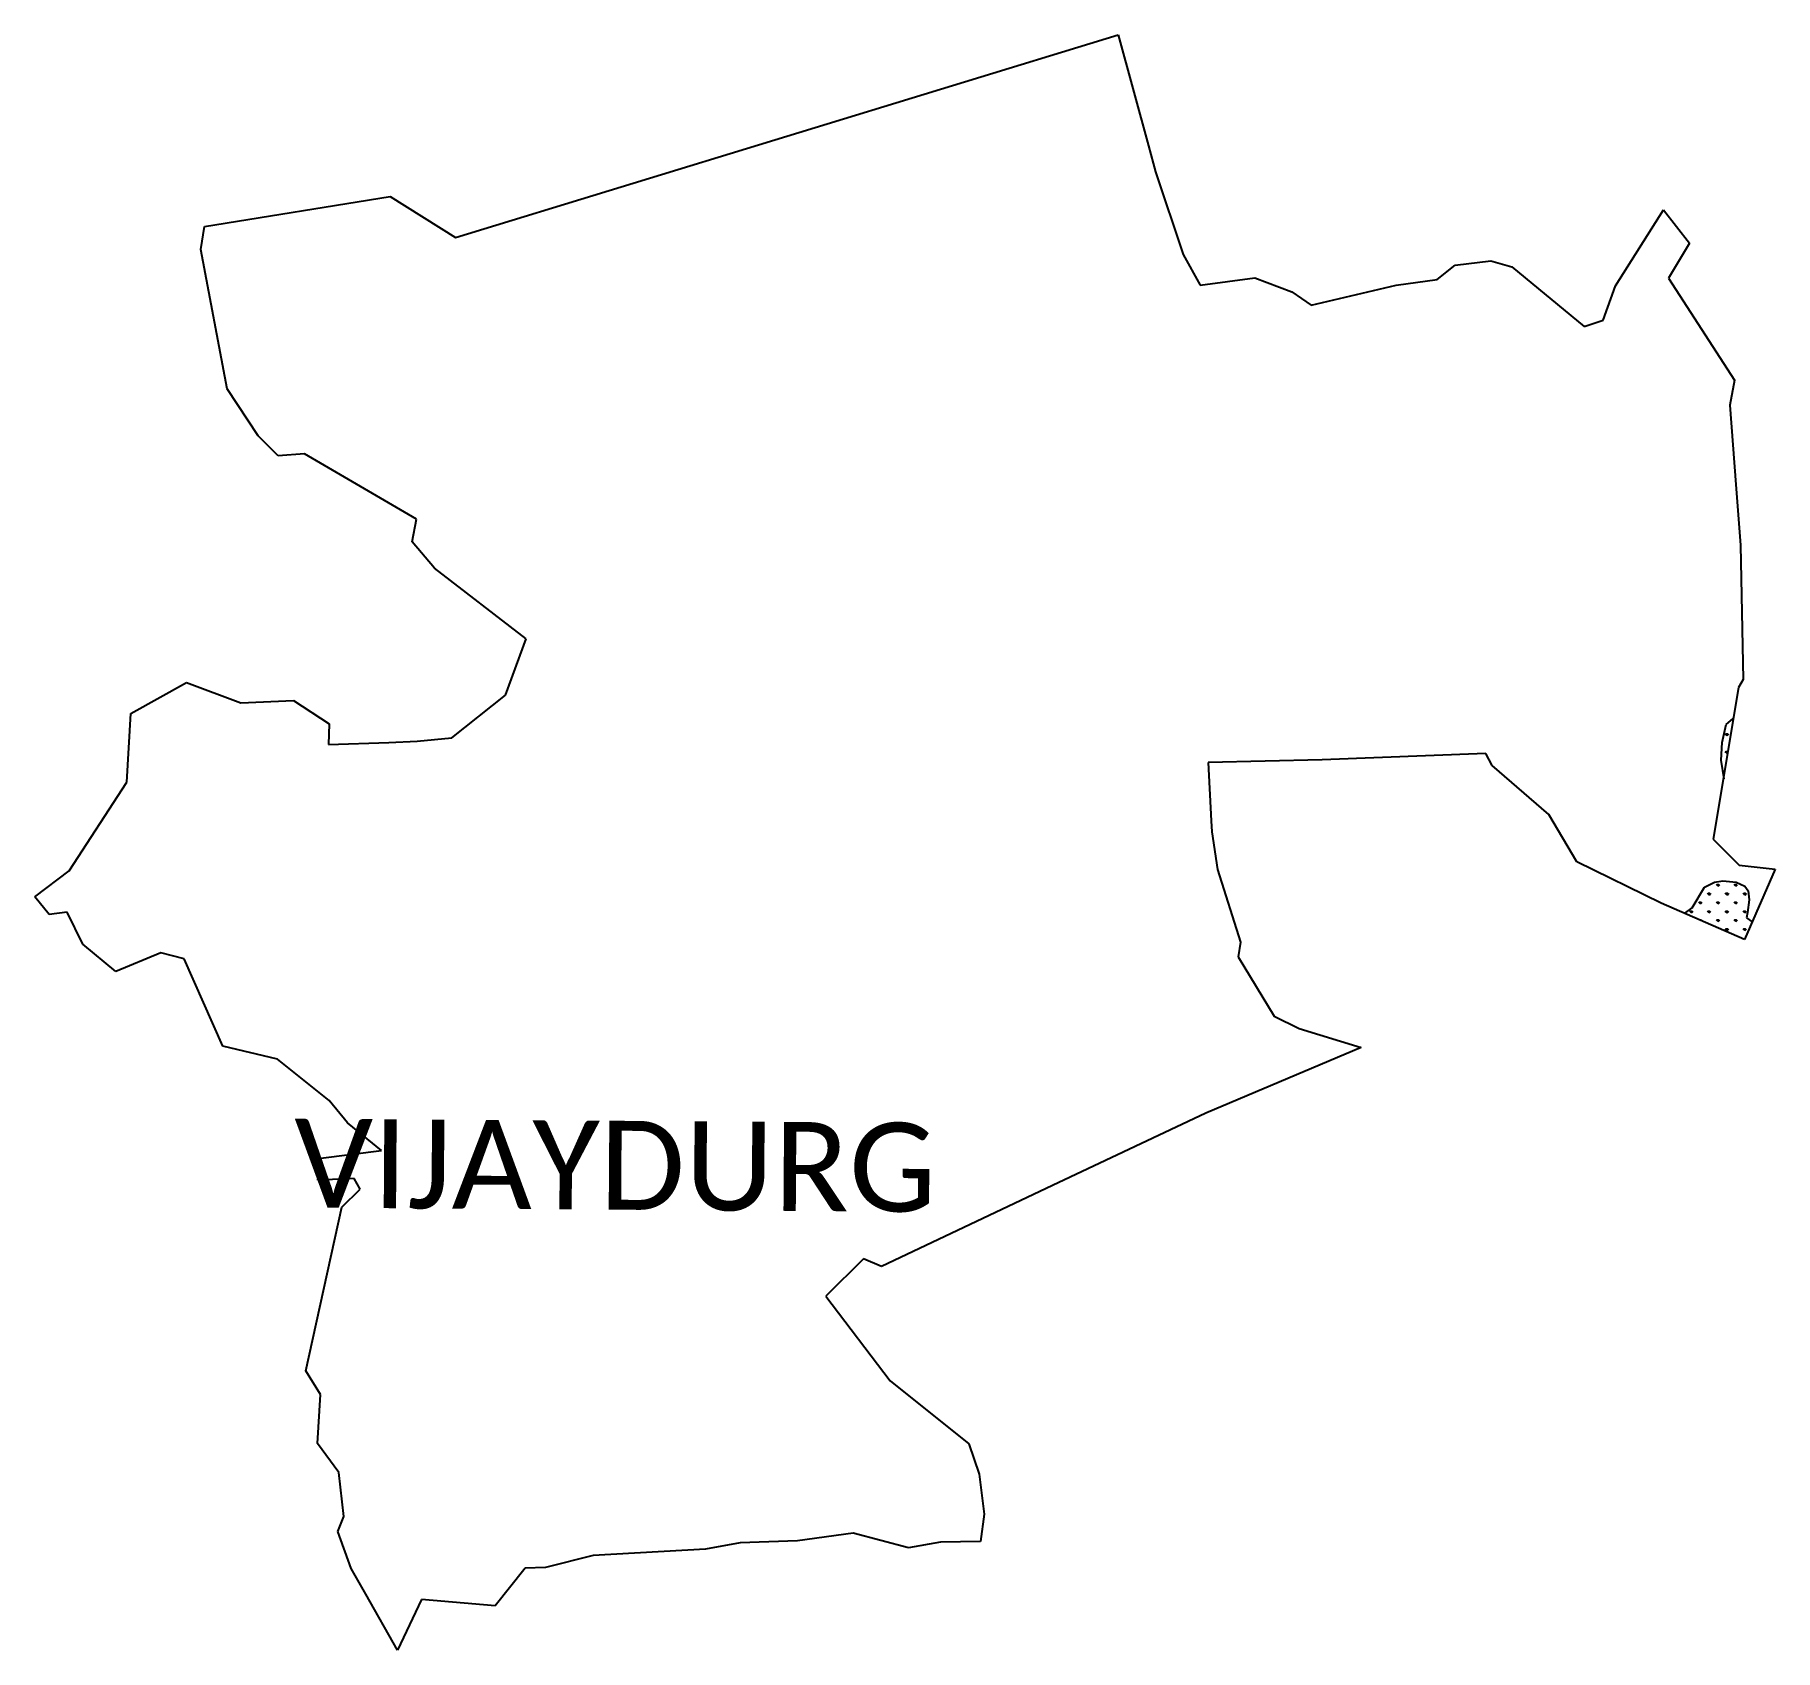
# Model space of a CAD drawing. Header units: metres. Extents: x 321187 to 324716, y 1829363 to 1832639.
import ezdxf

# ---------------------------------------------------------------- set-up
doc = ezdxf.new("R2010")
doc.units = ezdxf.units.M
doc.layers.add('MANGROOVES', color=112, linetype='Continuous')
doc.layers.add('VILLAGE NAME', color=250, linetype='Continuous')
doc.styles.add('MtXpl_Calibri', font='calibri.ttf')

msp = doc.modelspace()

# ---------------------------------------------------------------- linework, layer by layer
at = {"color": 3}
for p, q in [((322039.7, 1832228.2), (323383.6, 1832639.1)), ((323383.6, 1832639.1), (323445.1, 1832414.2)), ((323445.1, 1832414.2), (323459.6, 1832361.3)), ((323459.6, 1832361.3), (323515.2, 1832193.6)), ((321531.2, 1832250.6), (321907.8, 1832310.9)), ((321907.8, 1832310.9), (322039.7, 1832228.2)), ((324392.2, 1832129.7), (324489.3, 1832284.1)), ((324489.3, 1832284.1), (324542.3, 1832216.3)), ((321523.4, 1832204), (321531.2, 1832250.6)), ((321577.2, 1831921.1), (321523.4, 1832204)), ((323515.2, 1832193.6), (323549.7, 1832131.4)), ((324542.3, 1832216.3), (324500, 1832145.6)), ((324030.6, 1832142.8), (324067, 1832171.9)), ((324067, 1832171.9), (324139.1, 1832180.4)), ((324139.1, 1832180.4), (324181.7, 1832168.4)), ((324181.7, 1832168.4), (324328.4, 1832047.7)), ((323549.7, 1832131.4), (323661.1, 1832146.5)), ((323661.1, 1832146.5), (323735.8, 1832117.7)), ((323735.8, 1832117.7), (323775.1, 1832090.7)), ((323775.1, 1832090.7), (323947.4, 1832131.4)), ((323947.4, 1832131.4), (324030.6, 1832142.8)), ((324367.5, 1832060.5), (324392.2, 1832129.7)), ((324500, 1832145.6), (324633.4, 1831938.6)), ((324328.4, 1832047.7), (324367.5, 1832060.5)), ((324633.4, 1831938.6), (324623.7, 1831888.2)), ((321639.6, 1831825.8), (321577.2, 1831921.1)), ((324623.7, 1831888.2), (324636.3, 1831726.9)), ((321680.3, 1831785.4), (321639.6, 1831825.8)), ((321734.1, 1831789.5), (321680.3, 1831785.4)), ((321961.1, 1831657), (321734.1, 1831789.5)), ((324636.3, 1831726.9), (324646, 1831604.2)), ((321951.9, 1831610.9), (321961.1, 1831657)), ((321997.2, 1831557.5), (321951.9, 1831610.9)), ((324646, 1831604.2), (324651.3, 1831331.9)), ((322183.6, 1831413.9), (321997.2, 1831557.5)), ((322141.1, 1831299.8), (322183.6, 1831413.9)), ((321381.7, 1831262.8), (321494.5, 1831325.7)), ((321494.5, 1831325.7), (321604.9, 1831284.6)), ((324641.7, 1831315.4), (324590.1, 1831008.1)), ((324651.3, 1831331.9), (324641.7, 1831315.4)), ((321604.9, 1831284.6), (321711.8, 1831289.3)), ((321711.8, 1831289.3), (321783.9, 1831242)), ((322032.3, 1831213.2), (322141.1, 1831299.8)), ((321373.8, 1831123.6), (321381.7, 1831262.8)), ((321783.9, 1831242), (321782.6, 1831199.7)), ((321782.6, 1831199.7), (321904.9, 1831203.9)), ((321904.9, 1831203.9), (321962.4, 1831206.4)), ((321962.4, 1831206.4), (322032.3, 1831213.2)), ((323797.2, 1831168.8), (323566.5, 1831163.5)), ((323566.5, 1831163.5), (323572.6, 1831044.8)), ((324129.6, 1831181.4), (323797.2, 1831168.8)), ((324141.8, 1831157.2), (324129.6, 1831181.4)), ((324257.3, 1831058), (324141.8, 1831157.2)), ((321256.7, 1830943.8), (321373.8, 1831123.6)), ((324314, 1830961.8), (324257.3, 1831058)), ((323572.6, 1831044.8), (323573.7, 1831022.7)), ((323573.7, 1831022.7), (323585.2, 1830946.5)), ((324590.1, 1831008.1), (324642.9, 1830955.2)), ((324484.9, 1830877.8), (324314, 1830961.8)), ((324642.9, 1830955.2), (324716, 1830947.3)), ((321186.9, 1830891.1), (321256.7, 1830943.8)), ((323585.2, 1830946.5), (323631.8, 1830798.9)), ((324716, 1830947.3), (324653.5, 1830804.5)), ((321216.2, 1830855.2), (321186.9, 1830891.1)), ((321252.7, 1830859.8), (321216.2, 1830855.2)), ((321284.1, 1830794.7), (321252.7, 1830859.8)), ((324653.5, 1830804.5), (324484.9, 1830877.8)), ((321351.4, 1830739.5), (321284.1, 1830794.7)), ((321442.8, 1830777.1), (321351.4, 1830739.5)), ((321489.7, 1830765.5), (321442.8, 1830777.1)), ((323631.8, 1830798.9), (323627.2, 1830769)), ((321568.3, 1830588.2), (321489.7, 1830765.5)), ((323627.2, 1830769), (323700.2, 1830648.9)), ((323700.2, 1830648.9), (323750.6, 1830623.7)), ((323750.6, 1830623.7), (323876.4, 1830585.5)), ((321679.4, 1830561.9), (321568.3, 1830588.2)), ((321784.1, 1830478.1), (321679.4, 1830561.9)), ((323876.4, 1830585.5), (323561.8, 1830451.9)), ((321821.2, 1830432.9), (321784.1, 1830478.1)), ((321890, 1830376.3), (321821.2, 1830432.9)), ((323561.8, 1830451.9), (323250.9, 1830305.3)), ((321760.7, 1830316.3), (321766.8, 1830361.2)), ((321766.8, 1830361.2), (321890, 1830376.3)), ((321834.7, 1830320), (321760.7, 1830316.3)), ((321846.7, 1830298.1), (321834.7, 1830320)), ((321809.5, 1830261.8), (321846.7, 1830298.1)), ((323250.9, 1830305.3), (322903.6, 1830141.5)), ((321736.2, 1829929.4), (321809.5, 1830261.8)), ((322867.5, 1830157), (322791.2, 1830081.1)), ((322903.6, 1830141.5), (322867.5, 1830157)), ((322791.2, 1830081.1), (322921.1, 1829909)), ((321766.5, 1829881.3), (321736.2, 1829929.4)), ((322921.1, 1829909), (323080.8, 1829781.7)), ((321760.2, 1829782.3), (321766.5, 1829881.3)), ((321803.6, 1829723.4), (321760.2, 1829782.3)), ((323080.8, 1829781.7), (323101.8, 1829720)), ((321813.5, 1829634.3), (321803.6, 1829723.4)), ((323101.8, 1829720), (323112.3, 1829638.8)), ((321801.1, 1829603.8), (321813.5, 1829634.3)), ((323112.3, 1829638.8), (323104.9, 1829583.8)), ((321828.5, 1829529), (321801.1, 1829603.8)), ((322617.4, 1829580.6), (322546.9, 1829567.9)), ((322733.8, 1829585), (322617.4, 1829580.6)), ((322846.7, 1829600.3), (322733.8, 1829585)), ((322958.4, 1829570.5), (322846.7, 1829600.3)), ((323023.3, 1829581.9), (322958.4, 1829570.5)), ((323104.9, 1829583.8), (323023.3, 1829581.9)), ((322319.3, 1829555.4), (322222.7, 1829530.6)), ((322546.9, 1829567.9), (322319.3, 1829555.4)), ((321858.1, 1829476.6), (321828.5, 1829529)), ((322181.1, 1829529.2), (322120.4, 1829452.7)), ((322222.7, 1829530.6), (322181.1, 1829529.2)), ((321922.3, 1829363.1), (321858.1, 1829476.6)), ((321971.3, 1829466.2), (321922.3, 1829363.1)), ((322120.4, 1829452.7), (321971.3, 1829466.2))]:
    msp.add_line(p, q, dxfattribs=at)
at = {"layer": 'MANGROOVES'}
for p, q in [((324608.6, 1831204.1), (324616.7, 1831240.3)), ((324608.6, 1831204.1), (324616.7, 1831240.3)), ((324616.7, 1831240.3), (324631.1, 1831252.3)), ((324616.7, 1831240.3), (324631.1, 1831252.3)), ((324606.7, 1831168.4), (324608.6, 1831204.1)), ((324606.7, 1831168.4), (324608.6, 1831204.1)), ((324612.7, 1831130.5), (324606.7, 1831168.4)), ((324612.7, 1831130.5), (324606.7, 1831168.4)), ((324572.8, 1830910.4), (324592.8, 1830920.6)), ((324572.8, 1830910.4), (324592.8, 1830920.6)), ((324592.8, 1830920.6), (324610, 1830923.5)), ((324592.8, 1830920.6), (324610, 1830923.5)), ((324610, 1830923.5), (324637.2, 1830920.6)), ((324610, 1830923.5), (324637.2, 1830920.6)), ((324637.2, 1830920.6), (324654.4, 1830912.5)), ((324637.2, 1830920.6), (324654.4, 1830912.5)), ((324547.6, 1830868.3), (324572.8, 1830910.4)), ((324547.6, 1830868.3), (324572.8, 1830910.4)), ((324654.4, 1830912.5), (324661.5, 1830903.2)), ((324654.4, 1830912.5), (324661.5, 1830903.2)), ((324663.4, 1830884.9), (324660.1, 1830859.2)), ((324663.4, 1830884.9), (324660.1, 1830859.2)), ((324661.5, 1830903.2), (324663.4, 1830884.9)), ((324661.5, 1830903.2), (324663.4, 1830884.9)), ((324531.9, 1830857.3), (324547.6, 1830868.3)), ((324531.9, 1830857.3), (324547.6, 1830868.3)), ((324660.1, 1830859.2), (324657.6, 1830848.2)), ((324660.1, 1830859.2), (324657.6, 1830848.2)), ((324657.6, 1830848.2), (324669, 1830839.9)), ((324657.6, 1830848.2), (324669, 1830839.9))]:
    msp.add_line(p, q, dxfattribs=at)
at = {"layer": 'MANGROOVES', "linetype": 'Continuous'}
for p, q in [((324618.3, 1831217.9), (324614.9, 1831221.3)), ((324618.3, 1831217.9), (324618.3, 1831222.7)), ((324618.3, 1831217.9), (324621.7, 1831221.3)), ((324618.3, 1831182), (324614.9, 1831185.4)), ((324618.3, 1831182), (324618.3, 1831186.7)), ((324618.3, 1831182), (324619.5, 1831183.2)), ((324600.3, 1830912.6), (324597, 1830915.9)), ((324600.3, 1830912.6), (324600.3, 1830917.3)), ((324600.3, 1830912.6), (324603.7, 1830915.9)), ((324636.3, 1830912.6), (324632.9, 1830915.9)), ((324636.3, 1830912.6), (324636.3, 1830917.3)), ((324636.3, 1830912.6), (324639.6, 1830915.9)), ((324564.4, 1830876.7), (324561, 1830880)), ((324564.4, 1830876.7), (324564.4, 1830881.4)), ((324564.4, 1830876.7), (324567.8, 1830880)), ((324582.4, 1830894.6), (324579, 1830898)), ((324582.4, 1830894.6), (324582.4, 1830899.4)), ((324582.4, 1830894.6), (324585.7, 1830898)), ((324600.3, 1830876.7), (324597, 1830880)), ((324600.3, 1830876.7), (324600.3, 1830881.4)), ((324600.3, 1830876.7), (324603.7, 1830880)), ((324618.3, 1830894.6), (324614.9, 1830898)), ((324618.3, 1830894.6), (324618.3, 1830899.4)), ((324618.3, 1830894.6), (324621.7, 1830898)), ((324636.3, 1830876.7), (324632.9, 1830880)), ((324636.3, 1830876.7), (324636.3, 1830881.4)), ((324636.3, 1830876.7), (324639.6, 1830880)), ((324654.2, 1830894.6), (324650.9, 1830898)), ((324654.2, 1830894.6), (324654.2, 1830899.4)), ((324654.2, 1830894.6), (324657.6, 1830898)), ((324546.5, 1830858.7), (324543.1, 1830862.1)), ((324546.5, 1830858.7), (324546.5, 1830863.5)), ((324546.5, 1830858.7), (324549.8, 1830862.1)), ((324564.4, 1830843.2), (324564.4, 1830845.5)), ((324566.1, 1830842.5), (324567.8, 1830844.1)), ((324582.4, 1830858.7), (324579, 1830862.1)), ((324582.4, 1830858.7), (324582.4, 1830863.5)), ((324582.4, 1830858.7), (324585.7, 1830862.1)), ((324600.3, 1830840.7), (324597, 1830844.1)), ((324600.3, 1830840.7), (324600.3, 1830845.5)), ((324600.3, 1830840.7), (324603.7, 1830844.1)), ((324618.3, 1830858.7), (324614.9, 1830862.1)), ((324618.3, 1830858.7), (324618.3, 1830863.5)), ((324618.3, 1830858.7), (324621.7, 1830862.1)), ((324636.3, 1830840.7), (324632.9, 1830844.1)), ((324636.3, 1830840.7), (324636.3, 1830845.5)), ((324636.3, 1830840.7), (324639.6, 1830844.1)), ((324654.2, 1830858.7), (324650.9, 1830862.1)), ((324654.2, 1830858.7), (324654.2, 1830863.5)), ((324654.2, 1830858.7), (324657.6, 1830862.1)), ((324618.3, 1830822.8), (324614.9, 1830826.1)), ((324618.3, 1830822.8), (324618.3, 1830827.5)), ((324618.3, 1830822.8), (324621.7, 1830826.1)), ((324654.2, 1830822.8), (324650.9, 1830826.1)), ((324654.2, 1830822.8), (324654.2, 1830827.5)), ((324654.2, 1830822.8), (324657.6, 1830826.1))]:
    msp.add_line(p, q, dxfattribs=at)

# ---------------------------------------------------------------- texts
at = {"layer": 'VILLAGE NAME', "style": 'MtXpl_Calibri'}
msp.add_text('VIJAYDURG', height=180.34, rotation=359.6139, dxfattribs=at).set_placement((321712.1, 1830260.8))

doc.saveas('drawing.dxf')
